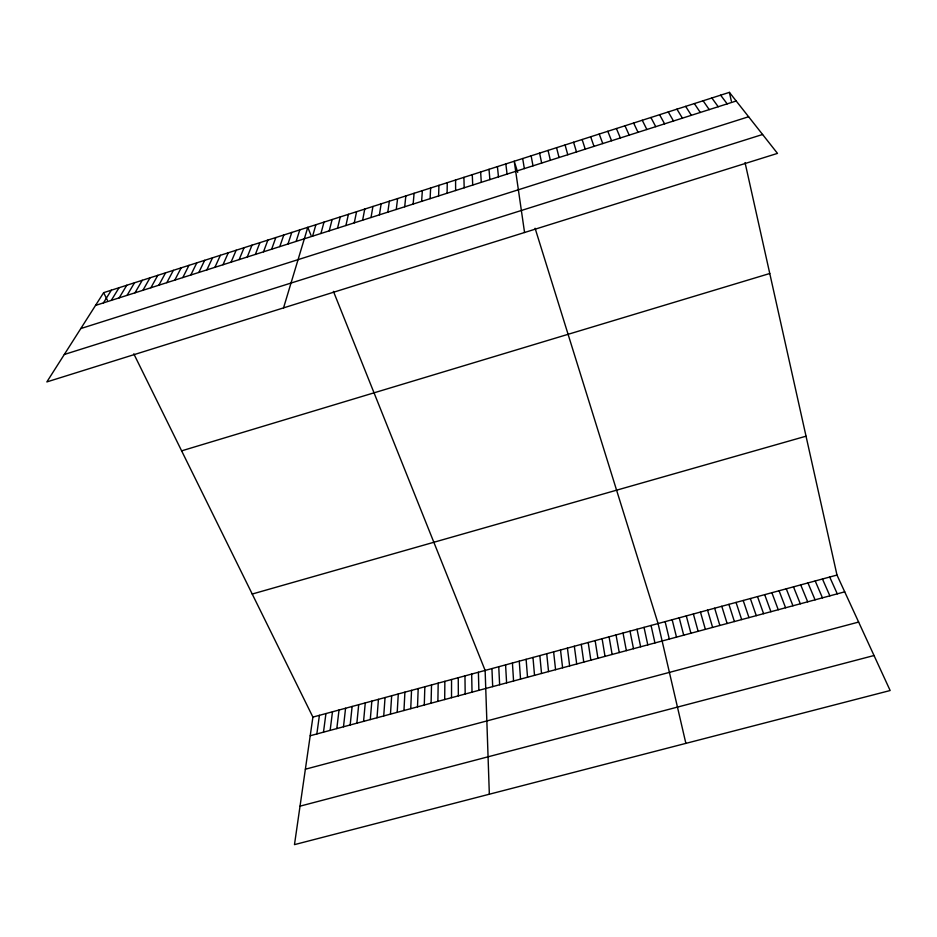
<?xml version="1.0" encoding="UTF-8"?>
<svg xmlns="http://www.w3.org/2000/svg" width="937" height="937" viewBox="0 0 937 937"><rect width="100%" height="100%" fill="white"/><g stroke="black" fill="none" stroke-linecap="round" stroke-linejoin="round"><path stroke-width="1.41" d="M451.517 697.702L451.552 679.512M444.688 699.541L444.864 681.328M447.101 193.245L447.254 182.668M437.884 701.368L438.188 683.143M431.079 703.207L431.512 684.947M424.285 705.034L424.848 686.751M438.598 195.95L438.949 185.327M417.504 706.861L418.195 688.554M410.734 708.677L411.542 690.358M403.964 710.504L404.913 692.162M430.095 198.667L430.645 187.986M397.206 712.319L398.284 693.954M390.46 714.135L391.666 695.746M421.615 201.373L422.364 190.644M383.725 715.95L385.048 697.538M377.002 717.765L378.443 699.33M370.279 719.569L371.848 701.11M413.147 204.079L414.095 193.291M363.568 721.373L365.266 702.902M356.868 723.177L358.695 704.683M404.69 206.772L405.838 195.927M350.169 724.98L352.125 706.463M343.492 726.784L345.566 708.243M336.816 728.576L339.018 710.012M396.257 209.466L397.593 198.574M330.152 730.368L332.471 711.792M323.488 732.172L325.935 713.561M316.847 733.952L319.412 715.329M387.824 212.149L389.359 201.197M133.792 353.835L312.899 717.098L294.476 844.635L890.15 690.522L836.987 575.06L745.044 162.581M379.415 214.831L381.148 203.833M371.017 217.513L372.938 206.456M362.631 220.195L364.751 209.08M354.268 222.865L356.575 211.703M345.905 225.524L348.412 214.315M337.566 228.183L340.26 216.915M329.238 230.842L332.12 219.527M320.922 233.5L324.003 222.128M312.63 236.147L315.886 224.716M283.548 307.886L307.793 227.316L311.002 235.339M296.139 241.406L299.781 229.881M287.964 244.018L291.782 232.435M279.788 246.618L283.806 234.988M271.636 249.219L275.829 237.541M263.496 251.819L267.877 240.095M255.368 254.419L259.924 242.636M247.251 257.007L251.994 245.178M239.146 259.584L244.077 247.708M231.052 262.173L236.171 250.238M222.983 264.749L228.277 252.767M214.913 267.314L220.394 255.286M206.866 269.891L212.523 257.804M198.831 272.456L204.664 260.322M190.808 275.01L196.817 262.84M182.797 277.563L188.981 265.347M174.797 280.116L181.169 267.841M166.809 282.669L173.357 270.348M158.845 285.211L165.556 272.843M150.88 287.753L157.779 275.337M142.939 290.283L150.002 277.82M134.998 292.812L142.248 280.304M127.081 295.342L134.506 282.787M119.175 297.872L126.764 285.258M111.28 300.39L119.046 287.729M103.398 302.897L111.339 290.201M103.644 292.66L46.85 381.921L777.487 153.387L729.396 92.365L103.644 292.66L107.415 300.32M95.527 305.415L736.201 100.997M80.805 328.559L748.616 116.75M64.313 354.479L762.589 134.483M181.626 450.849L769.769 273.499M252.229 594.035L806.031 436.197M312.899 717.098L836.987 575.06M310.206 735.744L844.717 591.844M305.368 769.218L858.632 622.063M300.027 806.16L874.034 655.513M720.612 95.176L727.194 103.878M711.851 97.975L718.211 106.736M703.101 100.774L709.239 109.606M694.364 103.574L700.29 112.463M685.638 106.361L691.342 115.31M676.936 109.149L682.417 118.156M668.245 111.936L673.504 121.002M659.566 114.712L664.614 123.836M650.899 117.488L655.736 126.671M642.255 120.252L646.87 129.505M633.623 123.016L638.027 132.328M829.713 577.04L837.291 593.847M625.002 125.781L629.184 135.139M822.452 579.007L829.877 595.838M815.202 580.975L822.463 597.841M807.952 582.931L815.073 599.832M616.394 128.533L620.364 137.962M800.713 584.899L807.682 601.812M793.487 586.855L800.315 603.803M333.431 291.372L485.132 670.412L489.337 794.225M607.808 131.285L611.568 140.761M786.272 588.811L792.948 605.782M779.069 590.755L785.593 607.762M771.877 592.711L778.249 609.741M599.223 134.026L602.772 143.572M764.686 594.655L770.917 611.72M757.518 596.6L763.596 613.688M590.661 136.767L593.999 146.371M750.35 598.544L756.276 615.656M743.193 600.488L748.979 617.624M736.049 602.421L741.682 619.591M582.123 139.508L585.238 149.159M728.904 604.353L734.397 621.547M721.783 606.286L727.124 623.503M517.716 172.408L514.237 161.234L524.556 232.505M535.097 228.265L658.079 623.55L685.872 743.369M714.662 608.218L719.862 625.459M573.585 142.237L576.501 151.958M707.552 610.139L712.612 627.415M700.454 612.06L705.374 629.359M565.07 144.966L567.775 154.734M693.368 613.981L698.135 631.304M686.294 615.902L690.909 633.248M679.22 617.823L683.705 635.192M556.555 147.683L559.061 157.521M672.169 619.732L676.502 637.137M665.118 621.641L669.311 639.069M548.063 150.4L550.359 160.297M729.396 92.365L731.352 101.161M651.051 625.459L654.951 642.934M644.024 627.357L647.795 644.867M539.595 153.118L541.668 163.061M637.008 629.254L640.639 646.788M630.015 631.151L633.494 648.709M623.023 633.049L626.361 650.629M531.127 155.823L533.001 165.837M616.031 634.946L619.24 652.55M609.062 636.832L612.13 654.459M522.682 158.529L524.345 168.59M602.104 638.718L605.021 656.38M595.147 640.603L597.935 658.289M588.202 642.489L590.849 660.187M581.268 644.363L583.774 662.096M574.334 646.237L576.712 663.993M567.424 648.123L569.649 665.902M505.816 163.928L507.081 174.106M560.513 649.985L562.61 667.788M553.615 651.859L555.571 669.686M497.418 166.622L498.472 176.847M546.728 653.721L548.543 671.583M539.841 655.595L541.527 673.469M532.977 657.458L534.523 675.354M489.02 169.304L489.875 179.599M526.114 659.308L527.531 677.24M519.262 661.171L520.539 679.114M512.422 663.021L513.57 681M480.634 171.986L481.29 182.328M505.582 664.872L506.601 682.874M498.753 666.722L499.632 684.748M472.271 174.669L472.716 185.069M491.937 668.573L492.686 686.622M478.397 672.239L478.877 690.335M463.92 177.339L464.166 187.798M471.674 674.066L472.025 692.174M464.963 675.882L465.174 694.024M458.252 677.697L458.345 695.863M455.581 180.009L455.628 190.516"/></g></svg>
